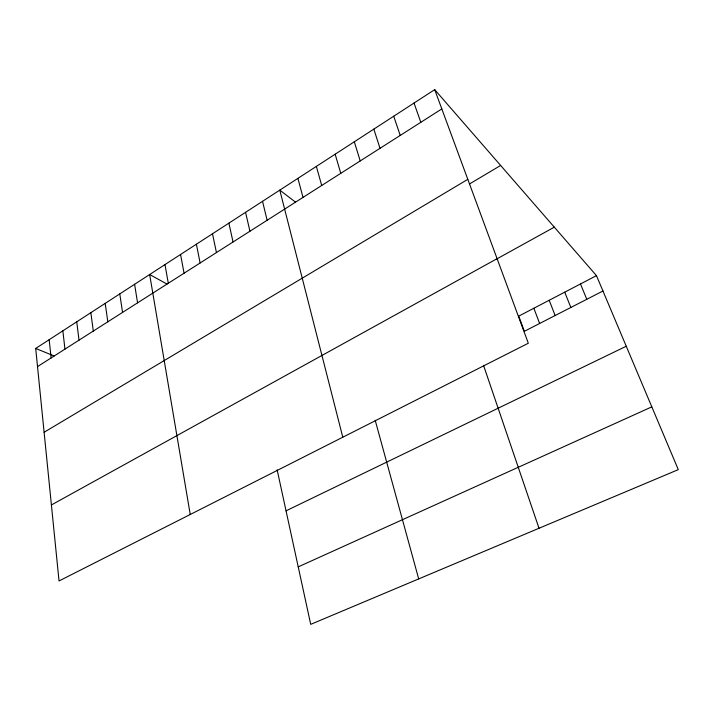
<?xml version="1.0" encoding="UTF-8"?>
<svg xmlns="http://www.w3.org/2000/svg" width="714" height="714" viewBox="0 0 714 714"><rect width="100%" height="100%" fill="white"/><g stroke="black" fill="none" stroke-linecap="round" stroke-linejoin="round"><path stroke-width="1.07" d="M434.701 89.643L528.315 343.229L59.03 580.955L35.7 348.441L434.701 89.643L596.467 275.64L678.3 469.634L310.715 624.357L277.139 469.812M37.521 366.612L441.823 108.921M44.107 432.273L467.813 179.339M469.705 183.855L500.648 165.461M51.408 504.959L497.096 258.673M496.409 259.155L554.305 227.159M596.467 275.64L518.739 316.132L524.353 331.314L602.946 291.009M286.046 510.831L626.249 346.245M298.22 566.88L651.82 406.855M35.7 348.441L54.21 356M167.049 284.083L149.663 274.524L190.236 514.491M295.551 202.178L279.79 190.12L342.791 437.209M580.491 283.967L586.783 299.291M564.729 292.178L570.852 307.466M549.191 300.273L555.135 315.526M533.858 308.261L539.632 323.478M414.022 103.057L420.814 122.308M483.539 365.381L539.016 528.262M393.726 116.221L400.215 135.437M373.833 129.127L380.018 148.316M354.314 141.783L360.213 160.936M335.152 154.206L340.774 173.323M316.356 166.407L321.711 185.479M375.198 420.287L418.69 578.911M297.908 178.375L303.004 197.403M262.529 201.321L267.134 220.269M245.562 212.326L249.936 231.229M228.882 223.143L233.041 241.992M212.495 233.773L216.44 252.577M196.386 244.215L200.116 262.975M180.553 254.487L184.078 273.203M164.979 264.591L168.308 283.253M134.598 284.297L137.561 302.852M119.773 293.909L122.558 312.411M105.199 303.361L107.814 321.809M90.856 312.67L93.302 331.064M76.737 321.827L79.022 340.167M62.841 330.841L64.965 349.119M49.168 339.712L51.14 357.937"/></g></svg>
